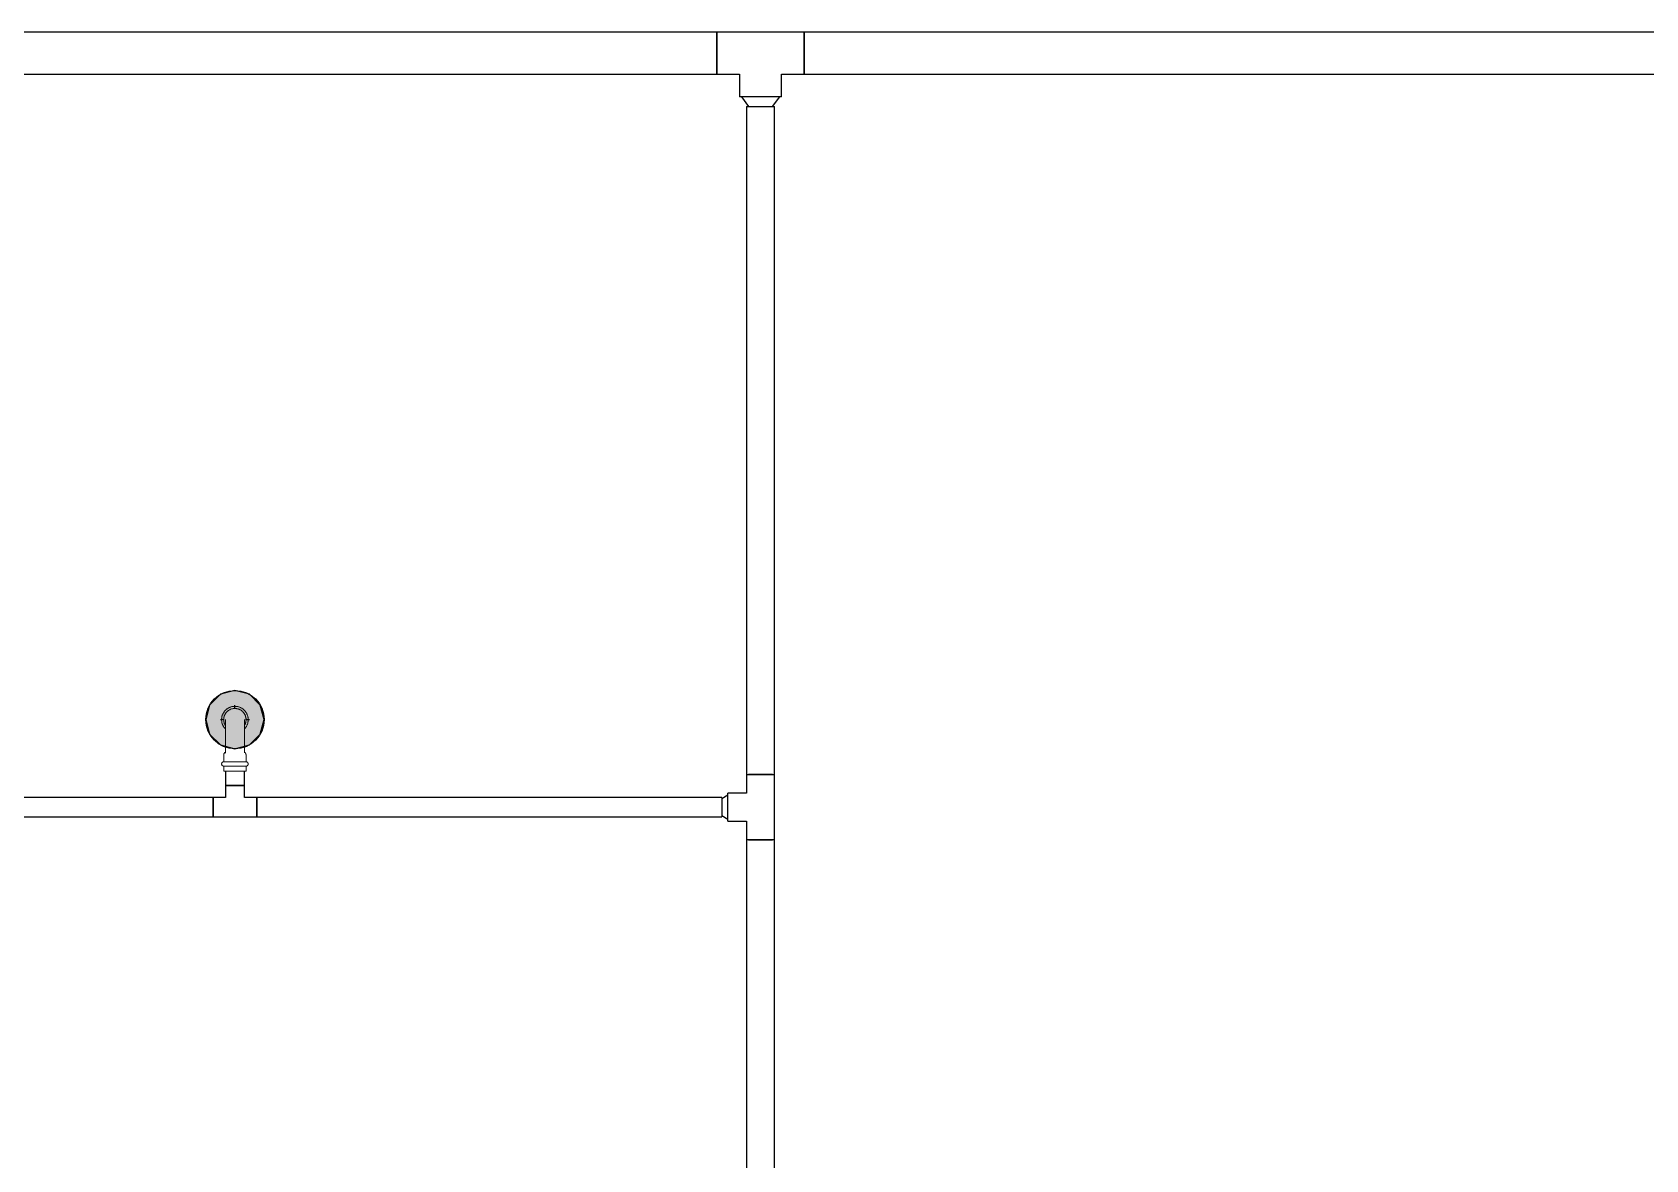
# Model space of a CAD drawing. Header units: inches. Extents: x -3327 to -1, y 8 to 1328.
# Drawn here: x -1122.5 to -1012, y 196.2 to 273.4 of the extents above; entities that cross this region are included whole.
import ezdxf

# ---------------------------------------------------------------- set-up
doc = ezdxf.new("R2010")
doc.units = ezdxf.units.IN
doc.header["$MEASUREMENT"] = 0
doc.layers.add('P-PIPE', color=3, linetype='Continuous', lineweight=9)
doc.layers.add('X - REF - FP', color=7, linetype='Continuous', true_color=0xb90000)

# ---------------------------------------------------------------- blocks, each defined once
blk = doc.blocks.new('Victaulic-VicPress316-Elbow 90-45deg Style P568_P571 - Standard-V2-SECOND LEVEL')
at = {"layer": 'P-PIPE'}
for p, q in [((-3203.7, 731.1), (-3203.7, 730.2)), ((-3202.39, 730.21), (-3202.39, 731.1)), ((-3203.81, 730.05), (-3203.81, 729.6)), ((-3203.05, 729.6), (-3203.81, 729.6)), ((-3202.28, 729.6), (-3203.05, 729.6)), ((-3202.28, 729.6), (-3202.28, 730.05)), ((-3203.81, 729.31), (-3203.81, 728.97)), ((-3203.05, 729.31), (-3203.81, 729.31)), ((-3203.81, 728.97), (-3203.05, 728.97)), ((-3202.28, 729.31), (-3203.05, 729.31)), ((-3203.05, 728.97), (-3202.28, 728.97)), ((-3202.28, 728.97), (-3202.28, 729.31))]:
    blk.add_line(p, q, dxfattribs=at)
at = {"layer": 'P-PIPE', "flags": 128}
for points in [[(-3203.05, 733.4), (-3203.08, 733.4), (-3203.12, 733.4), (-3203.16, 733.4), (-3203.19, 733.39), (-3203.23, 733.38), (-3203.26, 733.38), (-3203.3, 733.37), (-3203.33, 733.36), (-3203.37, 733.34), (-3203.4, 733.33), (-3203.43, 733.32), (-3203.47, 733.3), (-3203.5, 733.28), (-3203.53, 733.26), (-3203.56, 733.24), (-3203.59, 733.22), (-3203.62, 733.2), (-3203.65, 733.18), (-3203.67, 733.15), (-3203.7, 733.13), (-3203.73, 733.1), (-3203.75, 733.07), (-3203.77, 733.04), (-3203.79, 733.01), (-3203.81, 732.98), (-3203.83, 732.95), (-3203.85, 732.92), (-3203.87, 732.89), (-3203.88, 732.85), (-3203.9, 732.82), (-3203.91, 732.79), (-3203.92, 732.75), (-3203.93, 732.72), (-3203.94, 732.68), (-3203.94, 732.65), (-3203.95, 732.61), (-3203.95, 732.57), (-3203.96, 732.54), (-3203.96, 732.5), (-3203.96, 732.46), (-3203.96, 732.43), (-3203.95, 732.39), (-3203.95, 732.35), (-3203.94, 732.32), (-3203.93, 732.28), (-3203.93, 732.25), (-3203.91, 732.21), (-3203.9, 732.18), (-3203.89, 732.14), (-3203.88, 732.11), (-3203.86, 732.08), (-3203.84, 732.05), (-3203.82, 732.01), (-3203.8, 731.98), (-3203.78, 731.95), (-3203.76, 731.92), (-3203.74, 731.9), (-3203.71, 731.87)], [(-3203.05, 733.26), (-3203.08, 733.26), (-3203.11, 733.25), (-3203.14, 733.25), (-3203.17, 733.25), (-3203.2, 733.24), (-3203.23, 733.23), (-3203.26, 733.23), (-3203.29, 733.22), (-3203.32, 733.21), (-3203.34, 733.2), (-3203.37, 733.18), (-3203.4, 733.17), (-3203.43, 733.16), (-3203.45, 733.14), (-3203.48, 733.12), (-3203.5, 733.1), (-3203.53, 733.09), (-3203.55, 733.07), (-3203.57, 733.05), (-3203.6, 733.02), (-3203.62, 733), (-3203.64, 732.98), (-3203.66, 732.95), (-3203.67, 732.93), (-3203.69, 732.9), (-3203.71, 732.88), (-3203.72, 732.85), (-3203.74, 732.82), (-3203.75, 732.8), (-3203.76, 732.77), (-3203.77, 732.74), (-3203.78, 732.71), (-3203.79, 732.68), (-3203.8, 732.65), (-3203.8, 732.62), (-3203.81, 732.59), (-3203.81, 732.56), (-3203.81, 732.53), (-3203.81, 732.5), (-3203.81, 732.47), (-3203.81, 732.44), (-3203.81, 732.41), (-3203.8, 732.38), (-3203.8, 732.35), (-3203.79, 732.32), (-3203.78, 732.29), (-3203.78, 732.26), (-3203.77, 732.23), (-3203.76, 732.2), (-3203.74, 732.17), (-3203.73, 732.14), (-3203.72, 732.12), (-3203.7, 732.1)], [(-3202.39, 731.86), (-3202.37, 731.88), (-3202.34, 731.91), (-3202.32, 731.94), (-3202.3, 731.97), (-3202.28, 732), (-3202.26, 732.03), (-3202.24, 732.06), (-3202.23, 732.09), (-3202.21, 732.13), (-3202.2, 732.16), (-3202.18, 732.19), (-3202.17, 732.23), (-3202.16, 732.26), (-3202.15, 732.3), (-3202.15, 732.33), (-3202.14, 732.37), (-3202.14, 732.41), (-3202.14, 732.44), (-3202.13, 732.48), (-3202.13, 732.52), (-3202.14, 732.55), (-3202.14, 732.59), (-3202.14, 732.63), (-3202.15, 732.66), (-3202.16, 732.7), (-3202.17, 732.73), (-3202.18, 732.77), (-3202.19, 732.8), (-3202.2, 732.84), (-3202.22, 732.87), (-3202.23, 732.9), (-3202.25, 732.93), (-3202.27, 732.97), (-3202.29, 733), (-3202.31, 733.03), (-3202.33, 733.06), (-3202.35, 733.08), (-3202.38, 733.11), (-3202.4, 733.14), (-3202.43, 733.16), (-3202.46, 733.19), (-3202.49, 733.21), (-3202.51, 733.23), (-3202.55, 733.25), (-3202.58, 733.27), (-3202.61, 733.29), (-3202.64, 733.31), (-3202.67, 733.32), (-3202.71, 733.34), (-3202.74, 733.35), (-3202.78, 733.36), (-3202.81, 733.37), (-3202.85, 733.38), (-3202.88, 733.39), (-3202.92, 733.39), (-3202.95, 733.4), (-3202.99, 733.4), (-3203.03, 733.4), (-3203.05, 733.4)], [(-3202.39, 732.1), (-3202.37, 732.13), (-3202.36, 732.16), (-3202.34, 732.18), (-3202.33, 732.21), (-3202.32, 732.24), (-3202.31, 732.27), (-3202.3, 732.3), (-3202.3, 732.33), (-3202.29, 732.36), (-3202.29, 732.39), (-3202.28, 732.42), (-3202.28, 732.45), (-3202.28, 732.48), (-3202.28, 732.51), (-3202.28, 732.54), (-3202.28, 732.57), (-3202.29, 732.6), (-3202.29, 732.63), (-3202.3, 732.66), (-3202.31, 732.69), (-3202.32, 732.72), (-3202.33, 732.75), (-3202.34, 732.78), (-3202.35, 732.81), (-3202.36, 732.84), (-3202.38, 732.86), (-3202.39, 732.89), (-3202.41, 732.92), (-3202.43, 732.94), (-3202.44, 732.97), (-3202.46, 732.99), (-3202.48, 733.01), (-3202.51, 733.03), (-3202.53, 733.06), (-3202.55, 733.08), (-3202.58, 733.09), (-3202.6, 733.11), (-3202.62, 733.13), (-3202.65, 733.15), (-3202.68, 733.16), (-3202.7, 733.18), (-3202.73, 733.19), (-3202.76, 733.2), (-3202.79, 733.21), (-3202.82, 733.22), (-3202.85, 733.23), (-3202.88, 733.24), (-3202.91, 733.24), (-3202.94, 733.25), (-3202.97, 733.25), (-3203, 733.26), (-3203.03, 733.26), (-3203.05, 733.26)], [(-3203.7, 732.49), (-3203.7, 732.49), (-3203.7, 732.49), (-3203.7, 732.48), (-3203.7, 732.47), (-3203.7, 732.46), (-3203.7, 732.45), (-3203.7, 732.44), (-3203.7, 732.42), (-3203.7, 732.4), (-3203.7, 732.38), (-3203.7, 732.36), (-3203.7, 732.33), (-3203.7, 732.31), (-3203.7, 732.28), (-3203.7, 732.25), (-3203.7, 732.21), (-3203.7, 732.18), (-3203.7, 732.14), (-3203.7, 732.11), (-3203.7, 732.07), (-3203.7, 732.03), (-3203.7, 731.98), (-3203.7, 731.94), (-3203.7, 731.9), (-3203.7, 731.85), (-3203.7, 731.8), (-3203.7, 731.75), (-3203.7, 731.7), (-3203.7, 731.65), (-3203.7, 731.6), (-3203.7, 731.55), (-3203.7, 731.5), (-3203.7, 731.44), (-3203.7, 731.39), (-3203.7, 731.33), (-3203.7, 731.28), (-3203.7, 731.22), (-3203.7, 731.17), (-3203.7, 731.11), (-3203.7, 731.1)], [(-3202.39, 731.1), (-3202.39, 731.15), (-3202.39, 731.21), (-3202.39, 731.26), (-3202.39, 731.32), (-3202.39, 731.37), (-3202.39, 731.43), (-3202.39, 731.48), (-3202.39, 731.54), (-3202.39, 731.59), (-3202.39, 731.64), (-3202.39, 731.69), (-3202.39, 731.74), (-3202.39, 731.79), (-3202.39, 731.84), (-3202.39, 731.88), (-3202.39, 731.93), (-3202.39, 731.97), (-3202.39, 732.02), (-3202.39, 732.06), (-3202.39, 732.1), (-3202.39, 732.13), (-3202.39, 732.17), (-3202.39, 732.21), (-3202.39, 732.24), (-3202.39, 732.27), (-3202.39, 732.3), (-3202.39, 732.33), (-3202.39, 732.35), (-3202.39, 732.37), (-3202.39, 732.4), (-3202.39, 732.41), (-3202.39, 732.43), (-3202.39, 732.45), (-3202.39, 732.46), (-3202.39, 732.47), (-3202.39, 732.48), (-3202.39, 732.48), (-3202.39, 732.49), (-3202.39, 732.49), (-3202.39, 732.49)], [(-3203.81, 729.31), (-3203.82, 729.31), (-3203.82, 729.31), (-3203.83, 729.31), (-3203.84, 729.31), (-3203.84, 729.31), (-3203.85, 729.31), (-3203.85, 729.31), (-3203.86, 729.32), (-3203.86, 729.32), (-3203.87, 729.32), (-3203.87, 729.32), (-3203.88, 729.32), (-3203.88, 729.33), (-3203.89, 729.33), (-3203.89, 729.33), (-3203.9, 729.34), (-3203.9, 729.34), (-3203.91, 729.34), (-3203.91, 729.35), (-3203.92, 729.35), (-3203.92, 729.36), (-3203.92, 729.36), (-3203.93, 729.37), (-3203.93, 729.37), (-3203.93, 729.38), (-3203.94, 729.38), (-3203.94, 729.39), (-3203.94, 729.39), (-3203.95, 729.4), (-3203.95, 729.4), (-3203.95, 729.41), (-3203.95, 729.41), (-3203.95, 729.42), (-3203.95, 729.42), (-3203.96, 729.43), (-3203.96, 729.44), (-3203.96, 729.44), (-3203.96, 729.45), (-3203.96, 729.45), (-3203.96, 729.46), (-3203.96, 729.46), (-3203.96, 729.47), (-3203.96, 729.48), (-3203.96, 729.48), (-3203.95, 729.49), (-3203.95, 729.49), (-3203.95, 729.5), (-3203.95, 729.5), (-3203.95, 729.51), (-3203.94, 729.51), (-3203.94, 729.52), (-3203.94, 729.52), (-3203.94, 729.53), (-3203.93, 729.53), (-3203.93, 729.54), (-3203.93, 729.54), (-3203.92, 729.55), (-3203.92, 729.55), (-3203.92, 729.56), (-3203.91, 729.56), (-3203.91, 729.57), (-3203.9, 729.57), (-3203.9, 729.57), (-3203.89, 729.58), (-3203.89, 729.58), (-3203.88, 729.58), (-3203.88, 729.58), (-3203.87, 729.59), (-3203.87, 729.59), (-3203.86, 729.59), (-3203.86, 729.59), (-3203.85, 729.59), (-3203.84, 729.6), (-3203.84, 729.6), (-3203.83, 729.6), (-3203.83, 729.6), (-3203.82, 729.6), (-3203.82, 729.6), (-3203.81, 729.6)], [(-3203.81, 730.05), (-3203.81, 730.06), (-3203.81, 730.07), (-3203.81, 730.08), (-3203.81, 730.09), (-3203.81, 730.11), (-3203.8, 730.12), (-3203.8, 730.13), (-3203.8, 730.14), (-3203.8, 730.15), (-3203.79, 730.16), (-3203.79, 730.17), (-3203.78, 730.18), (-3203.78, 730.19), (-3203.77, 730.2), (-3203.76, 730.2), (-3203.76, 730.21), (-3203.75, 730.22), (-3203.74, 730.23), (-3203.74, 730.24), (-3203.73, 730.25), (-3203.72, 730.25), (-3203.71, 730.26), (-3203.71, 730.27), (-3203.7, 730.27)], [(-3203.05, 729.6), (-3203.08, 729.6), (-3203.11, 729.6), (-3203.14, 729.6), (-3203.17, 729.6), (-3203.2, 729.6), (-3203.23, 729.6), (-3203.26, 729.6), (-3203.29, 729.6), (-3203.32, 729.6), (-3203.34, 729.6), (-3203.37, 729.6), (-3203.4, 729.6), (-3203.43, 729.6), (-3203.45, 729.6), (-3203.48, 729.6), (-3203.5, 729.6), (-3203.53, 729.6), (-3203.55, 729.6), (-3203.57, 729.6), (-3203.6, 729.6), (-3203.62, 729.6), (-3203.64, 729.6), (-3203.66, 729.6), (-3203.67, 729.6), (-3203.69, 729.6), (-3203.71, 729.6), (-3203.72, 729.6), (-3203.74, 729.6), (-3203.75, 729.6), (-3203.76, 729.6), (-3203.77, 729.6), (-3203.78, 729.6), (-3203.79, 729.6), (-3203.8, 729.6), (-3203.8, 729.6), (-3203.81, 729.6), (-3203.81, 729.6), (-3203.81, 729.6), (-3203.81, 729.6), (-3203.81, 729.6)], [(-3203.81, 729.6), (-3203.81, 729.6), (-3203.81, 729.6), (-3203.81, 729.6), (-3203.8, 729.6), (-3203.8, 729.6), (-3203.79, 729.6), (-3203.78, 729.6), (-3203.77, 729.6)], [(-3202.28, 729.6), (-3202.28, 729.6), (-3202.28, 729.6), (-3202.29, 729.6), (-3202.29, 729.6), (-3202.29, 729.6), (-3202.3, 729.6), (-3202.31, 729.6), (-3202.32, 729.6), (-3202.33, 729.6), (-3202.34, 729.6), (-3202.35, 729.6), (-3202.37, 729.6), (-3202.38, 729.6), (-3202.4, 729.6), (-3202.41, 729.6), (-3202.43, 729.6), (-3202.45, 729.6), (-3202.47, 729.6), (-3202.49, 729.6), (-3202.51, 729.6), (-3202.53, 729.6), (-3202.56, 729.6), (-3202.58, 729.6), (-3202.61, 729.6), (-3202.63, 729.6), (-3202.66, 729.6), (-3202.68, 729.6), (-3202.71, 729.6), (-3202.74, 729.6), (-3202.77, 729.6), (-3202.8, 729.6), (-3202.83, 729.6), (-3202.86, 729.6), (-3202.89, 729.6), (-3202.92, 729.6), (-3202.95, 729.6), (-3202.98, 729.6), (-3203.01, 729.6), (-3203.04, 729.6), (-3203.05, 729.6)], [(-3202.39, 730.27), (-3202.38, 730.26), (-3202.37, 730.26), (-3202.36, 730.25), (-3202.36, 730.24), (-3202.35, 730.23), (-3202.34, 730.22), (-3202.33, 730.22), (-3202.33, 730.21), (-3202.32, 730.2), (-3202.32, 730.19), (-3202.31, 730.18), (-3202.31, 730.17), (-3202.3, 730.16), (-3202.3, 730.15), (-3202.29, 730.14), (-3202.29, 730.13), (-3202.29, 730.12), (-3202.29, 730.11), (-3202.28, 730.1), (-3202.28, 730.09), (-3202.28, 730.07), (-3202.28, 730.06), (-3202.28, 730.05), (-3202.28, 730.05)], [(-3202.32, 729.6), (-3202.31, 729.6), (-3202.3, 729.6), (-3202.3, 729.6), (-3202.29, 729.6), (-3202.29, 729.6), (-3202.28, 729.6), (-3202.28, 729.6), (-3202.28, 729.6), (-3202.28, 729.6)], [(-3202.28, 729.6), (-3202.27, 729.6), (-3202.27, 729.6), (-3202.26, 729.6), (-3202.26, 729.6), (-3202.25, 729.6), (-3202.24, 729.6), (-3202.24, 729.59), (-3202.23, 729.59), (-3202.23, 729.59), (-3202.22, 729.59), (-3202.22, 729.59), (-3202.21, 729.58), (-3202.21, 729.58), (-3202.2, 729.58), (-3202.2, 729.57), (-3202.19, 729.57), (-3202.19, 729.57), (-3202.18, 729.56), (-3202.18, 729.56), (-3202.18, 729.56), (-3202.17, 729.55), (-3202.17, 729.55), (-3202.16, 729.54), (-3202.16, 729.54), (-3202.16, 729.53), (-3202.15, 729.53), (-3202.15, 729.52), (-3202.15, 729.52), (-3202.15, 729.51), (-3202.14, 729.51), (-3202.14, 729.5), (-3202.14, 729.5), (-3202.14, 729.49), (-3202.14, 729.48), (-3202.14, 729.48), (-3202.14, 729.47), (-3202.13, 729.47), (-3202.13, 729.46), (-3202.13, 729.46), (-3202.13, 729.45), (-3202.13, 729.44), (-3202.13, 729.44), (-3202.14, 729.43), (-3202.14, 729.43), (-3202.14, 729.42), (-3202.14, 729.42), (-3202.14, 729.41), (-3202.14, 729.4), (-3202.14, 729.4), (-3202.15, 729.39), (-3202.15, 729.39), (-3202.15, 729.38), (-3202.16, 729.38), (-3202.16, 729.37), (-3202.16, 729.37), (-3202.17, 729.36), (-3202.17, 729.36), (-3202.17, 729.35), (-3202.18, 729.35), (-3202.18, 729.35), (-3202.19, 729.34), (-3202.19, 729.34), (-3202.19, 729.34), (-3202.2, 729.33), (-3202.2, 729.33), (-3202.21, 729.33), (-3202.21, 729.32), (-3202.22, 729.32), (-3202.23, 729.32), (-3202.23, 729.32), (-3202.24, 729.32), (-3202.24, 729.31), (-3202.25, 729.31), (-3202.25, 729.31), (-3202.26, 729.31), (-3202.26, 729.31), (-3202.27, 729.31), (-3202.28, 729.31), (-3202.28, 729.31)], [(-3203.77, 729.31), (-3203.78, 729.31), (-3203.79, 729.31), (-3203.8, 729.31), (-3203.8, 729.31), (-3203.81, 729.31), (-3203.81, 729.31), (-3203.81, 729.31), (-3203.81, 729.31), (-3203.81, 729.31)], [(-3203.81, 729.31), (-3203.81, 729.31), (-3203.81, 729.31), (-3203.81, 729.31), (-3203.8, 729.31), (-3203.8, 729.31), (-3203.79, 729.31), (-3203.78, 729.31), (-3203.77, 729.31), (-3203.76, 729.31), (-3203.75, 729.31), (-3203.74, 729.31), (-3203.73, 729.31), (-3203.71, 729.31), (-3203.7, 729.31), (-3203.68, 729.31), (-3203.66, 729.31), (-3203.64, 729.31), (-3203.62, 729.31), (-3203.6, 729.31), (-3203.58, 729.31), (-3203.56, 729.31), (-3203.53, 729.31), (-3203.51, 729.31), (-3203.49, 729.31), (-3203.46, 729.31), (-3203.43, 729.31), (-3203.41, 729.31), (-3203.38, 729.31), (-3203.35, 729.31), (-3203.32, 729.31), (-3203.29, 729.31), (-3203.27, 729.31), (-3203.24, 729.31), (-3203.21, 729.31), (-3203.18, 729.31), (-3203.15, 729.31), (-3203.12, 729.31), (-3203.08, 729.31), (-3203.05, 729.31), (-3203.05, 729.31)], [(-3203.05, 729.31), (-3203.02, 729.31), (-3202.98, 729.31), (-3202.95, 729.31), (-3202.92, 729.31), (-3202.89, 729.31), (-3202.86, 729.31), (-3202.83, 729.31), (-3202.8, 729.31), (-3202.78, 729.31), (-3202.75, 729.31), (-3202.72, 729.31), (-3202.69, 729.31), (-3202.67, 729.31), (-3202.64, 729.31), (-3202.61, 729.31), (-3202.59, 729.31), (-3202.56, 729.31), (-3202.54, 729.31), (-3202.52, 729.31), (-3202.5, 729.31), (-3202.48, 729.31), (-3202.46, 729.31), (-3202.44, 729.31), (-3202.42, 729.31), (-3202.4, 729.31), (-3202.39, 729.31), (-3202.37, 729.31), (-3202.36, 729.31), (-3202.34, 729.31), (-3202.33, 729.31), (-3202.32, 729.31), (-3202.31, 729.31), (-3202.3, 729.31), (-3202.3, 729.31), (-3202.29, 729.31), (-3202.29, 729.31), (-3202.28, 729.31), (-3202.28, 729.31), (-3202.28, 729.31), (-3202.28, 729.31)], [(-3202.28, 729.31), (-3202.28, 729.31), (-3202.28, 729.31), (-3202.29, 729.31), (-3202.29, 729.31), (-3202.29, 729.31), (-3202.3, 729.31), (-3202.31, 729.31), (-3202.32, 729.31)]]:
    blk.add_lwpolyline(points, dxfattribs=at)

msp = doc.modelspace()

# ---------------------------------------------------------------- hatches: boundary and pattern name
at = {"layer": 'X - REF - FP'}
h = msp.add_hatch(color=256, dxfattribs=at)
edge = h.paths.add_edge_path(flags=0)
edge.add_arc((-1108.62, 226.36), 2, 0, 360)
msp.add_hatch(color=256, dxfattribs=at).paths.add_polyline_path([(-1108.62, 224.36), (-1107.62, 224.63), (-1106.89, 225.36), (-1106.62, 226.36), (-1106.89, 227.36), (-1107.62, 228.1), (-1108.62, 228.36), (-1109.62, 228.1), (-1110.36, 227.36), (-1110.62, 226.36), (-1110.36, 225.36), (-1109.62, 224.63)], flags=0)

# ---------------------------------------------------------------- linework, layer by layer
for p, q in [((-1075.62, 273.44), (-1396.63, 273.44)), ((-1069.63, 273.44), (-1075.62, 273.44)), ((-1075.62, 273.44), (-1075.62, 271.28)), ((-1075.62, 273.25), (-1075.62, 273.39)), ((-1075.62, 273.02), (-1075.62, 273.24)), ((-1075.62, 272.72), (-1075.62, 273.02)), ((-954.62, 273.44), (-1069.63, 273.44)), ((-1069.63, 271.28), (-1069.63, 273.44)), ((-1069.63, 273.39), (-1069.63, 273.25)), ((-1069.63, 273.24), (-1069.63, 273.02)), ((-1069.63, 273.02), (-1069.63, 272.72)), ((-1075.62, 272.37), (-1075.62, 272.72)), ((-1075.62, 271.63), (-1075.62, 272.37)), ((-1069.63, 272.72), (-1069.63, 272.37)), ((-1069.63, 272.37), (-1069.63, 271.63)), ((-1075.62, 271.28), (-1075.62, 271.63)), ((-1075.62, 270.98), (-1075.62, 271.28)), ((-1075.62, 271.28), (-1075.62, 270.56)), ((-1075.62, 270.76), (-1075.62, 270.98)), ((-1075.62, 270.61), (-1075.62, 270.75)), ((-1069.63, 271.63), (-1069.63, 271.28)), ((-1069.63, 271.28), (-1069.63, 270.98)), ((-1069.63, 270.56), (-1069.63, 271.28)), ((-1069.63, 270.98), (-1069.63, 270.76)), ((-1069.63, 270.75), (-1069.63, 270.61)), ((-1396.63, 270.56), (-1075.62, 270.56)), ((-1075.62, 270.56), (-1074.06, 270.56)), ((-1074.06, 270.56), (-1074.06, 269.01)), ((-1071.19, 270.56), (-1069.63, 270.56)), ((-1071.19, 269.01), (-1071.19, 270.56)), ((-1069.63, 270.56), (-954.62, 270.56)), ((-1071.19, 269.01), (-1074.06, 269.01)), ((-1073.94, 269.01), (-1073.44, 268.35)), ((-1071.81, 268.35), (-1071.31, 269.01)), ((-1073.58, 268.35), (-1073.58, 222.61)), ((-1073.58, 268.35), (-1071.68, 268.35)), ((-1071.68, 222.61), (-1071.68, 268.35)), ((-1109.62, 228.1), (-1110.36, 227.36)), ((-1108.62, 228.36), (-1109.62, 228.1)), ((-1107.62, 228.1), (-1108.62, 228.36)), ((-1106.89, 227.36), (-1107.62, 228.1)), ((-1110.36, 227.36), (-1110.62, 226.36)), ((-1108.62, 227.1), (-1108.62, 227.36)), ((-1106.62, 226.36), (-1106.89, 227.36)), ((-1110.62, 226.36), (-1110.36, 225.36)), ((-1109.62, 226.36), (-1109.36, 226.36)), ((-1107.89, 226.36), (-1107.62, 226.36)), ((-1106.89, 225.36), (-1106.62, 226.36)), ((-1110.36, 225.36), (-1109.62, 224.63)), ((-1109.62, 224.63), (-1108.62, 224.36)), ((-1108.62, 224.36), (-1107.62, 224.63)), ((-1107.62, 224.63), (-1106.89, 225.36)), ((-1109.28, 222.84), (-1109.28, 221.86)), ((-1107.97, 221.86), (-1107.97, 222.84)), ((-1073.58, 222.61), (-1073.58, 221.32)), ((-1073.58, 222.61), (-1071.67, 222.61)), ((-1073.3, 222.61), (-1073.45, 222.61)), ((-1073.1, 222.61), (-1073.3, 222.61)), ((-1072.87, 222.61), (-1073.1, 222.61)), ((-1072.38, 222.61), (-1072.87, 222.61)), ((-1072.15, 222.61), (-1072.38, 222.61)), ((-1071.95, 222.61), (-1072.15, 222.61)), ((-1071.8, 222.61), (-1071.95, 222.61)), ((-1071.67, 218.12), (-1071.67, 222.61)), ((-1110.12, 221.02), (-1162.11, 221.02)), ((-1109.28, 221.02), (-1110.12, 221.02)), ((-1110.12, 221), (-1110.12, 221.02)), ((-1110.12, 221.02), (-1110.12, 219.71)), ((-1107.97, 221.86), (-1109.28, 221.86)), ((-1109.28, 221.86), (-1109.28, 221.02)), ((-1109.28, 221.86), (-1109.26, 221.86)), ((-1109.26, 221.86), (-1109.19, 221.86)), ((-1109.19, 221.86), (-1109.09, 221.86)), ((-1109.09, 221.86), (-1108.95, 221.86)), ((-1108.95, 221.86), (-1108.8, 221.86)), ((-1108.8, 221.86), (-1108.45, 221.86)), ((-1108.45, 221.86), (-1108.3, 221.86)), ((-1108.3, 221.86), (-1108.16, 221.86)), ((-1108.16, 221.86), (-1108.06, 221.86)), ((-1108.06, 221.86), (-1107.99, 221.86)), ((-1107.99, 221.86), (-1107.97, 221.86)), ((-1107.97, 221.02), (-1107.97, 221.86)), ((-1107.13, 221.02), (-1107.97, 221.02)), ((-1075.28, 221.02), (-1107.13, 221.02)), ((-1107.13, 219.71), (-1107.13, 221.02)), ((-1107.13, 221.02), (-1107.13, 221)), ((-1074.87, 221.18), (-1075.28, 220.93)), ((-1075.28, 221.02), (-1075.28, 219.71)), ((-1073.58, 221.32), (-1074.87, 221.32)), ((-1074.87, 219.41), (-1074.87, 221.32)), ((-1110.12, 220.93), (-1110.12, 221)), ((-1110.12, 220.83), (-1110.12, 220.93)), ((-1110.12, 220.69), (-1110.12, 220.83)), ((-1110.12, 220.54), (-1110.12, 220.69)), ((-1110.12, 220.19), (-1110.12, 220.54)), ((-1110.12, 220.04), (-1110.12, 220.19)), ((-1110.12, 219.9), (-1110.12, 220.04)), ((-1107.13, 221), (-1107.13, 220.93)), ((-1107.13, 220.93), (-1107.13, 220.83)), ((-1107.13, 220.83), (-1107.13, 220.69)), ((-1107.13, 220.69), (-1107.13, 220.54)), ((-1107.13, 220.54), (-1107.13, 220.19)), ((-1107.13, 220.19), (-1107.13, 220.04)), ((-1107.13, 220.04), (-1107.13, 219.9)), ((-1162.11, 219.71), (-1110.12, 219.71)), ((-1110.12, 219.8), (-1110.12, 219.9)), ((-1110.12, 219.73), (-1110.12, 219.8)), ((-1110.12, 219.71), (-1110.12, 219.73)), ((-1110.12, 219.71), (-1107.13, 219.71)), ((-1107.13, 219.9), (-1107.13, 219.8)), ((-1107.13, 219.8), (-1107.13, 219.73)), ((-1107.13, 219.73), (-1107.13, 219.71)), ((-1107.13, 219.71), (-1075.28, 219.71)), ((-1075.28, 219.8), (-1074.87, 219.55)), ((-1074.87, 219.41), (-1073.58, 219.41)), ((-1073.58, 219.41), (-1073.58, 218.12)), ((-1071.67, 218.12), (-1073.58, 218.12)), ((-1073.58, 218.12), (-1073.58, 164.11)), ((-1073.45, 218.12), (-1073.3, 218.12)), ((-1073.3, 218.12), (-1073.1, 218.12)), ((-1073.1, 218.12), (-1072.87, 218.12)), ((-1072.87, 218.12), (-1072.38, 218.12)), ((-1072.38, 218.12), (-1072.15, 218.12)), ((-1072.15, 218.12), (-1071.95, 218.12)), ((-1071.95, 218.12), (-1071.8, 218.12)), ((-1071.68, 164.11), (-1071.68, 218.12))]:
    msp.add_line(p, q, dxfattribs=at)
msp.add_circle((-1108.62, 226.36), 2, dxfattribs=at)

# ---------------------------------------------------------------- block references
msp.add_blockref('Victaulic-VicPress316-Elbow 90-45deg Style P568_P571 - Standard-V2-SECOND LEVEL', (2094.42, -506.13), dxfattribs=at)

doc.saveas('drawing.dxf')
